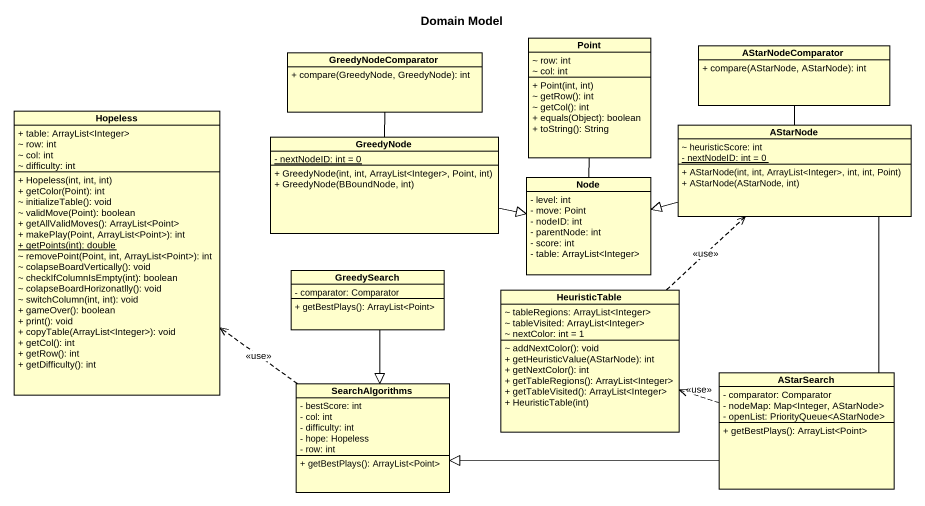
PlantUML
@startuml
title Domain Model
hide circle
hide empty members
skinparam classAttributeIconSize 0
class GreedyNodeComparator {
  + compare(GreedyNode, GreedyNode): int
}
class Point {
  ~ row: int
  ~ col: int
  + Point(int, int)
  ~ getRow(): int
  ~ getCol(): int
  + equals(Object): boolean
  + toString(): String
}
class AStarNodeComparator {
  + compare(AStarNode, AStarNode): int
}
class Hopeless {
  + table: ArrayList<Integer>
  ~ row: int
  ~ col: int
  ~ difficulty: int
  + Hopeless(int, int, int)
  + getColor(Point): int
  ~ initializeTable(): void
  ~ validMove(Point): boolean
  + getAllValidMoves(): ArrayList<Point>
  + makePlay(Point, ArrayList<Point>): int
  {static} + getPoints(int): double
  ~ removePoint(Point, int, ArrayList<Point>): int
  ~ colapseBoardVertically(): void
  ~ checkIfColumnIsEmpty(int): boolean
  ~ colapseBoardHorizonatlly(): void
  ~ switchColumn(int, int): void
  + gameOver(): boolean
  + print(): void
  + copyTable(ArrayList<Integer>): void
  + getCol(): int
  + getRow(): int
  + getDifficulty(): int
}
class AStarNode {
  ~ heuristicScore: int
  {static} - nextNodeID: int = 0
  + AStarNode(int, int, ArrayList<Integer>, int, int, Point)
  + AStarNode(AStarNode, int)
}
class GreedyNode {
  {static} - nextNodeID: int = 0
  + GreedyNode(int, int, ArrayList<Integer>, Point, int)
  + GreedyNode(BBoundNode, int)
}
class "Node" as Node_ {
  - level: int
  - move: Point
  - nodeID: int
  - parentNode: int
  - score: int
  - table: ArrayList<Integer>
}
class GreedySearch {
  - comparator: Comparator
  + getBestPlays(): ArrayList<Point>
}
class HeuristicTable {
  ~ tableRegions: ArrayList<Integer>
  ~ tableVisited: ArrayList<Integer>
  ~ nextColor: int = 1
  ~ addNextColor(): void
  + getHeuristicValue(AStarNode): int
  + getNextColor(): int
  + getTableRegions(): ArrayList<Integer>
  + getTableVisited(): ArrayList<Integer>
  + HeuristicTable(int)
}
class SearchAlgorithms {
  - bestScore: int
  - col: int
  - difficulty: int
  - hope: Hopeless
  - row: int
  + getBestPlays(): ArrayList<Point>
}
class AStarSearch {
  - comparator: Comparator
  - nodeMap: Map<Integer, AStarNode>
  - openList: PriorityQueue<AStarNode>
  + getBestPlays(): ArrayList<Point>
}
GreedyNodeComparator -- GreedyNode
Point -- Node_
AStarNodeComparator -- AStarNode
AStarNode -left-|> Node_
GreedyNode -right-|> Node_
GreedySearch --|> SearchAlgorithms
HeuristicTable .up.> AStarNode : <<use>>
SearchAlgorithms .up.> Hopeless : <<use>>
AStarSearch -up- AStarNode
AStarSearch .left.> HeuristicTable : <<use>>
AStarSearch -left-|> SearchAlgorithms
@enduml
